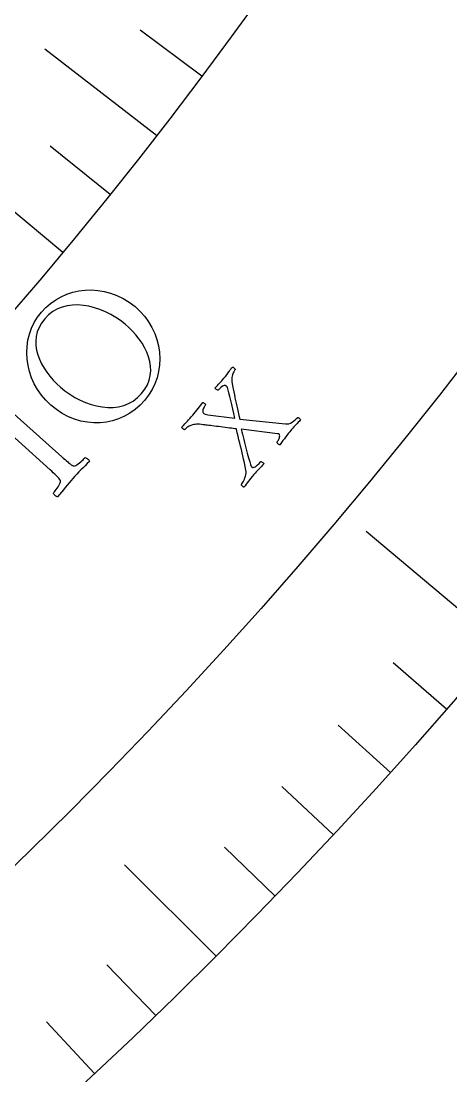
# Model space of a CAD drawing. Header units: millimetres. Extents: x -76 to 76, y -76 to 98.
# Drawn here: x 45.86 to 51.97, y -50.34 to -35.34 of the extents above; entities that cross this region are included whole.
import ezdxf

# ---------------------------------------------------------------- set-up
doc = ezdxf.new("R2010")
doc.units = ezdxf.units.MM
for name, color, linetype in [('ENGRAVE', 7, 'Continuous'), ('ENGRAVE_FINE', 8, 'Continuous'), ('TEXT', 5, 'Continuous')]:
    doc.layers.add(name, color=color, linetype=linetype)

msp = doc.modelspace()

# ---------------------------------------------------------------- linework, layer by layer
at = {"layer": 'ENGRAVE'}
for points in [[(47.7893, -36.9697), (46.2023, -35.742)], [(52.6885, -44.2109), (50.7673, -42.5988)], [(48.6348, -48.6348), (47.3343, -47.3343)]]:
    msp.add_lwpolyline(points, dxfattribs=at)
for radius in [74.48, 74.48, 72.485, 68.78, 68.78, 65.854, 60.42, 60.42, 57.228, 51.3, 51.3]:
    msp.add_circle((0, 0), radius, dxfattribs=at)
at = {"layer": 'ENGRAVE_FINE'}
for points in [[(48.4324, -36.1231), (47.5551, -35.4688)], [(47.1311, -37.8052), (46.2774, -37.1204)], [(46.4581, -38.6293), (45.6166, -37.9296)], [(51.9089, -45.1237), (51.1518, -44.4656)], [(51.1135, -46.0228), (50.368, -45.3515)], [(50.3025, -46.9078), (49.5688, -46.2237)], [(49.4762, -47.7786), (48.7545, -47.0817)], [(47.7786, -49.4762), (47.0817, -48.7545)], [(46.9078, -50.3025), (46.2237, -49.5688)]]:
    msp.add_lwpolyline(points, dxfattribs=at)
at = {"layer": 'TEXT'}
for points in [[(46.1528, -39.4804), (46.2155, -39.4138), (46.2831, -39.3547), (46.3555, -39.3033), (46.4328, -39.2594), (46.5138, -39.2234), (46.5975, -39.1958), (46.6838, -39.1766), (46.7727, -39.1658), (46.8631, -39.1634), (46.9537, -39.1698), (47.0446, -39.1849), (47.1358, -39.2087), (47.226, -39.2419), (47.3139, -39.2849), (47.3994, -39.3379), (47.4825, -39.4009), (47.5557, -39.4677), (47.6202, -39.5393), (47.6762, -39.6159), (47.7235, -39.6975), (47.7622, -39.7826), (47.7927, -39.8697), (47.8148, -39.9588), (47.8284, -40.0498), (47.8335, -40.1415), (47.8296, -40.2323), (47.8168, -40.3222), (47.7951, -40.4112), (47.7644, -40.4978), (47.7247, -40.5805), (47.6759, -40.6593), (47.6182, -40.734), (47.5544, -40.8018), (47.4854, -40.862), (47.4112, -40.9145), (47.332, -40.9594), (47.249, -40.9959), (47.1638, -41.0235), (47.0763, -41.0422), (46.9866, -41.052), (46.8958, -41.0528), (46.8051, -41.0445), (46.7146, -41.0271), (46.6242, -41.0007), (46.5353, -40.965), (46.4493, -40.9196), (46.3662, -40.8645), (46.286, -40.7999), (46.2147, -40.731), (46.1518, -40.6575), (46.0974, -40.5795), (46.0513, -40.4969), (46.0135, -40.4114), (45.9839, -40.3244), (45.9626, -40.2359), (45.9496, -40.146), (45.945, -40.0559), (45.949, -39.9669), (45.9616, -39.8789), (45.9829, -39.792), (46.0128, -39.7077), (46.051, -39.6277), (46.0977, -39.5519), (46.1528, -39.4804)], [(46.2, -39.5734), (46.154, -39.6338), (46.1185, -39.6957), (46.0935, -39.759), (46.0788, -39.8238), (46.0732, -39.8893), (46.0751, -39.9546), (46.0846, -40.0197), (46.1018, -40.0846), (46.1255, -40.1488), (46.1547, -40.2116), (46.1894, -40.2731), (46.2296, -40.3332), (46.2739, -40.3912), (46.3209, -40.446), (46.3706, -40.4977), (46.4231, -40.5463), (46.4875, -40.5988), (46.5555, -40.6469), (46.627, -40.6907), (46.7022, -40.7301), (46.7795, -40.764), (46.8576, -40.7916), (46.9364, -40.8126), (47.016, -40.8272), (47.0951, -40.8344), (47.1724, -40.8334), (47.2478, -40.8241), (47.3214, -40.8065), (47.3917, -40.7796), (47.4576, -40.7421), (47.5189, -40.6941), (47.5756, -40.6357), (47.6228, -40.5735), (47.6592, -40.51), (47.685, -40.4451), (47.7001, -40.379), (47.7058, -40.3122), (47.7035, -40.2455), (47.6933, -40.1789), (47.6751, -40.1123), (47.6501, -40.0467), (47.6194, -39.9829), (47.5832, -39.921), (47.5415, -39.8609), (47.4956, -39.8033), (47.4472, -39.7491), (47.3962, -39.6982), (47.3427, -39.6507), (47.2773, -39.5995), (47.2086, -39.5529), (47.1365, -39.5109), (47.0612, -39.4733), (46.9839, -39.4411), (46.906, -39.4154), (46.8274, -39.3961), (46.7482, -39.3832), (46.6698, -39.3773), (46.5935, -39.3793), (46.5194, -39.3891), (46.4475, -39.4067), (46.3789, -39.4333), (46.3148, -39.4699), (46.2552, -39.5166), (46.2, -39.5734)], [(48.3027, -40.9441), (48.3238, -40.9189), (48.3437, -40.8946), (48.3624, -40.8711), (48.38, -40.8484), (48.3969, -40.8263), (48.4137, -40.8044), (48.4305, -40.7828), (48.4472, -40.7614), (48.4518, -40.7632), (48.4576, -40.7665), (48.4646, -40.7715), (48.4727, -40.778), (48.4799, -40.7847), (48.4845, -40.7903), (48.4862, -40.7949), (48.4852, -40.7983), (48.4807, -40.8041), (48.4756, -40.8115), (48.4699, -40.8206), (48.4636, -40.8312), (48.4575, -40.8429), (48.4524, -40.8547), (48.4484, -40.8669), (48.4453, -40.8792), (48.4443, -40.8912), (48.4462, -40.902), (48.4512, -40.9116), (48.459, -40.9201), (48.4685, -40.9263), (48.481, -40.9313), (48.4966, -40.9354), (48.5153, -40.9383), (48.9029, -40.9878), (48.887, -40.9213), (48.8717, -40.8566), (48.8571, -40.7937), (48.843, -40.7327), (48.8297, -40.6762), (48.8172, -40.6272), (48.8056, -40.5857), (48.7949, -40.5516), (48.7928, -40.5466), (48.7904, -40.5421), (48.7877, -40.5381), (48.7845, -40.5345), (48.7815, -40.5314), (48.7792, -40.5291), (48.7775, -40.5275), (48.7764, -40.5265), (48.7702, -40.5232), (48.7619, -40.5218), (48.7515, -40.5222), (48.7389, -40.5244), (48.7238, -40.5309), (48.7061, -40.5439), (48.6857, -40.5634), (48.6626, -40.5895), (48.6593, -40.59), (48.6545, -40.5885), (48.6482, -40.5849), (48.6403, -40.5794), (48.6324, -40.573), (48.6261, -40.5672), (48.6214, -40.562), (48.6182, -40.5573), (48.6364, -40.5383), (48.6535, -40.5204), (48.6696, -40.5035), (48.6846, -40.4878), (48.6993, -40.4721), (48.7144, -40.4553), (48.7298, -40.4375), (48.7457, -40.4187), (48.7672, -40.3924), (48.7866, -40.3679), (48.8037, -40.3452), (48.8188, -40.3244), (48.8322, -40.3055), (48.8444, -40.2882), (48.8555, -40.2728), (48.8654, -40.2591), (48.8699, -40.2606), (48.8753, -40.2633), (48.8816, -40.2672), (48.8887, -40.2723), (48.8955, -40.278), (48.9004, -40.284), (48.9037, -40.2903), (48.9053, -40.2967), (48.9023, -40.3008), (48.898, -40.3074), (48.8925, -40.3164), (48.8858, -40.3278), (48.8787, -40.3412), (48.8723, -40.356), (48.8666, -40.3722), (48.8614, -40.3899), (48.8577, -40.4086), (48.8559, -40.428), (48.8563, -40.448), (48.8587, -40.4687), (48.869, -40.5207), (48.8784, -40.5691), (48.8871, -40.614), (48.895, -40.6555), (48.9027, -40.6951), (48.9108, -40.7346), (48.9193, -40.7741), (48.9281, -40.8134), (48.9377, -40.8544), (48.9482, -40.8991), (48.9596, -40.9474), (48.9721, -40.9993), (49.6216, -41.0687), (49.6454, -41.0688), (49.6693, -41.0644), (49.6932, -41.0555), (49.7172, -41.042), (49.7401, -41.0259), (49.7605, -41.0095), (49.7786, -40.9926), (49.7943, -40.9752), (49.7994, -40.9762), (49.8052, -40.979), (49.8118, -40.9834), (49.8191, -40.9895), (49.826, -40.9959), (49.8311, -41.0009), (49.8346, -41.0048), (49.8363, -41.0073), (49.818, -41.0267), (49.801, -41.0446), (49.7852, -41.0612), (49.7708, -41.0764), (49.7565, -41.0918), (49.7411, -41.109), (49.7246, -41.1282), (49.707, -41.1492), (49.6831, -41.1783), (49.661, -41.2057), (49.6408, -41.2314), (49.6225, -41.2554), (49.6043, -41.2796), (49.5846, -41.3057), (49.5634, -41.3338), (49.5407, -41.3639), (49.535, -41.3634), (49.5284, -41.361), (49.5209, -41.3567), (49.5127, -41.3504), (49.5054, -41.3437), (49.5008, -41.338), (49.4991, -41.3335), (49.5001, -41.33), (49.5041, -41.3248), (49.5086, -41.3177), (49.5137, -41.3087), (49.5195, -41.298), (49.5251, -41.2862), (49.5298, -41.2742), (49.5337, -41.2619), (49.5367, -41.2494), (49.5381, -41.2376), (49.5372, -41.2277), (49.5341, -41.2195), (49.5287, -41.2132), (49.527, -41.212), (49.5248, -41.2109), (49.5221, -41.2098), (49.5189, -41.2087), (49.5156, -41.2079), (49.5124, -41.2073), (49.5095, -41.2071), (49.5067, -41.2072), (48.9931, -41.1445), (49.0011, -41.1788), (49.0097, -41.2147), (49.0189, -41.2522), (49.0287, -41.2914), (49.0389, -41.3311), (49.0489, -41.3703), (49.0589, -41.4091), (49.0688, -41.4474), (49.0785, -41.4842), (49.0878, -41.5185), (49.0967, -41.5503), (49.1052, -41.5797), (49.113, -41.6056), (49.1195, -41.6271), (49.1248, -41.6442), (49.1289, -41.6569), (49.1299, -41.659), (49.131, -41.6617), (49.1323, -41.6649), (49.1339, -41.6685), (49.1358, -41.6723), (49.1382, -41.6759), (49.141, -41.6792), (49.1444, -41.6824), (49.152, -41.6862), (49.162, -41.6868), (49.1743, -41.684), (49.189, -41.678), (49.206, -41.6675), (49.2253, -41.6515), (49.2469, -41.6301), (49.2708, -41.6031), (49.276, -41.6041), (49.282, -41.6067), (49.289, -41.6107), (49.2968, -41.6163), (49.304, -41.6222), (49.3092, -41.6271), (49.3125, -41.6312), (49.3137, -41.6343), (49.2957, -41.6528), (49.2776, -41.6715), (49.2594, -41.6905), (49.2412, -41.7098), (49.2232, -41.7291), (49.2055, -41.7486), (49.1883, -41.768), (49.1715, -41.7875), (49.1491, -41.8141), (49.1287, -41.8389), (49.1102, -41.862), (49.0937, -41.8833), (49.078, -41.9039), (49.0621, -41.925), (49.046, -41.9465), (49.0297, -41.9684), (49.0246, -41.966), (49.0191, -41.9622), (49.0132, -41.9569), (49.0068, -41.9501), (49.0009, -41.9433), (48.9965, -41.9378), (48.9935, -41.9338), (48.992, -41.9311), (48.9954, -41.9265), (49.0007, -41.9184), (49.008, -41.9067), (49.0172, -41.8915), (49.027, -41.8739), (49.0361, -41.8548), (49.0447, -41.8342), (49.0527, -41.8122), (49.0588, -41.7898), (49.062, -41.7681), (49.0622, -41.7472), (49.0594, -41.7271), (49.0478, -41.6723), (49.0364, -41.62), (49.0254, -41.5702), (49.0148, -41.5229), (49.0042, -41.4769), (48.9934, -41.4309), (48.9824, -41.385), (48.9713, -41.3391), (48.9598, -41.2922), (48.948, -41.2433), (48.9358, -41.1925), (48.9232, -41.1398), (48.9023, -41.1367), (48.8788, -41.1335), (48.8529, -41.1301), (48.8244, -41.1266), (48.7944, -41.123), (48.7638, -41.1191), (48.7326, -41.115), (48.7008, -41.1107), (48.6692, -41.1064), (48.6386, -41.1024), (48.6091, -41.0986), (48.5806, -41.095), (48.5539, -41.0917), (48.5297, -41.0887), (48.508, -41.086), (48.4889, -41.0835), (48.4733, -41.0816), (48.4621, -41.0801), (48.4554, -41.0793), (48.4532, -41.079), (48.4259, -41.0752), (48.4008, -41.0729), (48.378, -41.0719), (48.3573, -41.0723), (48.3376, -41.0742), (48.3176, -41.0775), (48.2974, -41.0822), (48.2768, -41.0883), (48.2633, -41.0933), (48.2502, -41.0996), (48.2372, -41.1072), (48.2246, -41.1161), (48.213, -41.1253), (48.2032, -41.1337), (48.1951, -41.1412), (48.1887, -41.148), (48.1855, -41.1496), (48.1808, -41.1486), (48.1745, -41.145), (48.1667, -41.139), (48.1591, -41.1319), (48.1535, -41.1253), (48.15, -41.1192), (48.1485, -41.1137), (48.1703, -41.0898), (48.1905, -41.0678), (48.2092, -41.0477), (48.2264, -41.0296), (48.2435, -41.0114), (48.262, -40.991), (48.2817, -40.9686), (48.3027, -40.9441)]]:
    msp.add_lwpolyline(points, close=True, dxfattribs=at)
msp.add_lwpolyline([(45.5348, -40.7231), (46.4416, -41.5341), (46.4449, -41.537), (46.4482, -41.54), (46.4514, -41.5429), (46.4547, -41.5458), (46.4579, -41.5487), (46.4612, -41.5516), (46.4645, -41.5546), (46.4677, -41.5575), (46.488, -41.5755), (46.5074, -41.5924), (46.526, -41.6085), (46.5437, -41.6235), (46.5606, -41.637), (46.5767, -41.6485), (46.5918, -41.658), (46.606, -41.6654), (46.6148, -41.6663), (46.6262, -41.6637), (46.6402, -41.6575), (46.6569, -41.6478), (46.6749, -41.6358), (46.6927, -41.6226), (46.7102, -41.6082), (46.7276, -41.5927), (46.7434, -41.5778), (46.7564, -41.5652), (46.7665, -41.5551), (46.7738, -41.5473), (46.7816, -41.5489), (46.7905, -41.5527), (46.8003, -41.5586), (46.8112, -41.5667), (46.8212, -41.5757), (46.8285, -41.5845), (46.8331, -41.5931), (46.8349, -41.6015), (46.8038, -41.6323), (46.7733, -41.6625), (46.7437, -41.6921), (46.7147, -41.7211), (46.6861, -41.7502), (46.6576, -41.7801), (46.6291, -41.8107), (46.6005, -41.842), (46.5731, -41.873), (46.5458, -41.9046), (46.5186, -41.9368), (46.4916, -41.9696), (46.4645, -42.003), (46.4374, -42.0367), (46.41, -42.0708), (46.3826, -42.1052), (46.3741, -42.1043), (46.365, -42.1007), (46.3555, -42.0944), (46.3454, -42.0854), (46.3362, -42.0754), (46.3293, -42.0663), (46.3246, -42.0579), (46.3221, -42.0503), (46.3291, -42.0422), (46.3381, -42.0311), (46.3492, -42.0168), (46.3623, -41.9995), (46.376, -41.9805), (46.3885, -41.9613), (46.4001, -41.9418), (46.4105, -41.9222), (46.4187, -41.9042), (46.4232, -41.8897), (46.4242, -41.8785), (46.4216, -41.8708), (46.4111, -41.8544), (46.3979, -41.8372), (46.382, -41.8192), (46.3632, -41.8005), (46.3427, -41.7811), (46.3212, -41.7611), (46.2988, -41.7405), (46.2754, -41.7193), (45.3718, -40.9047)], dxfattribs=at)

doc.saveas('drawing.dxf')
